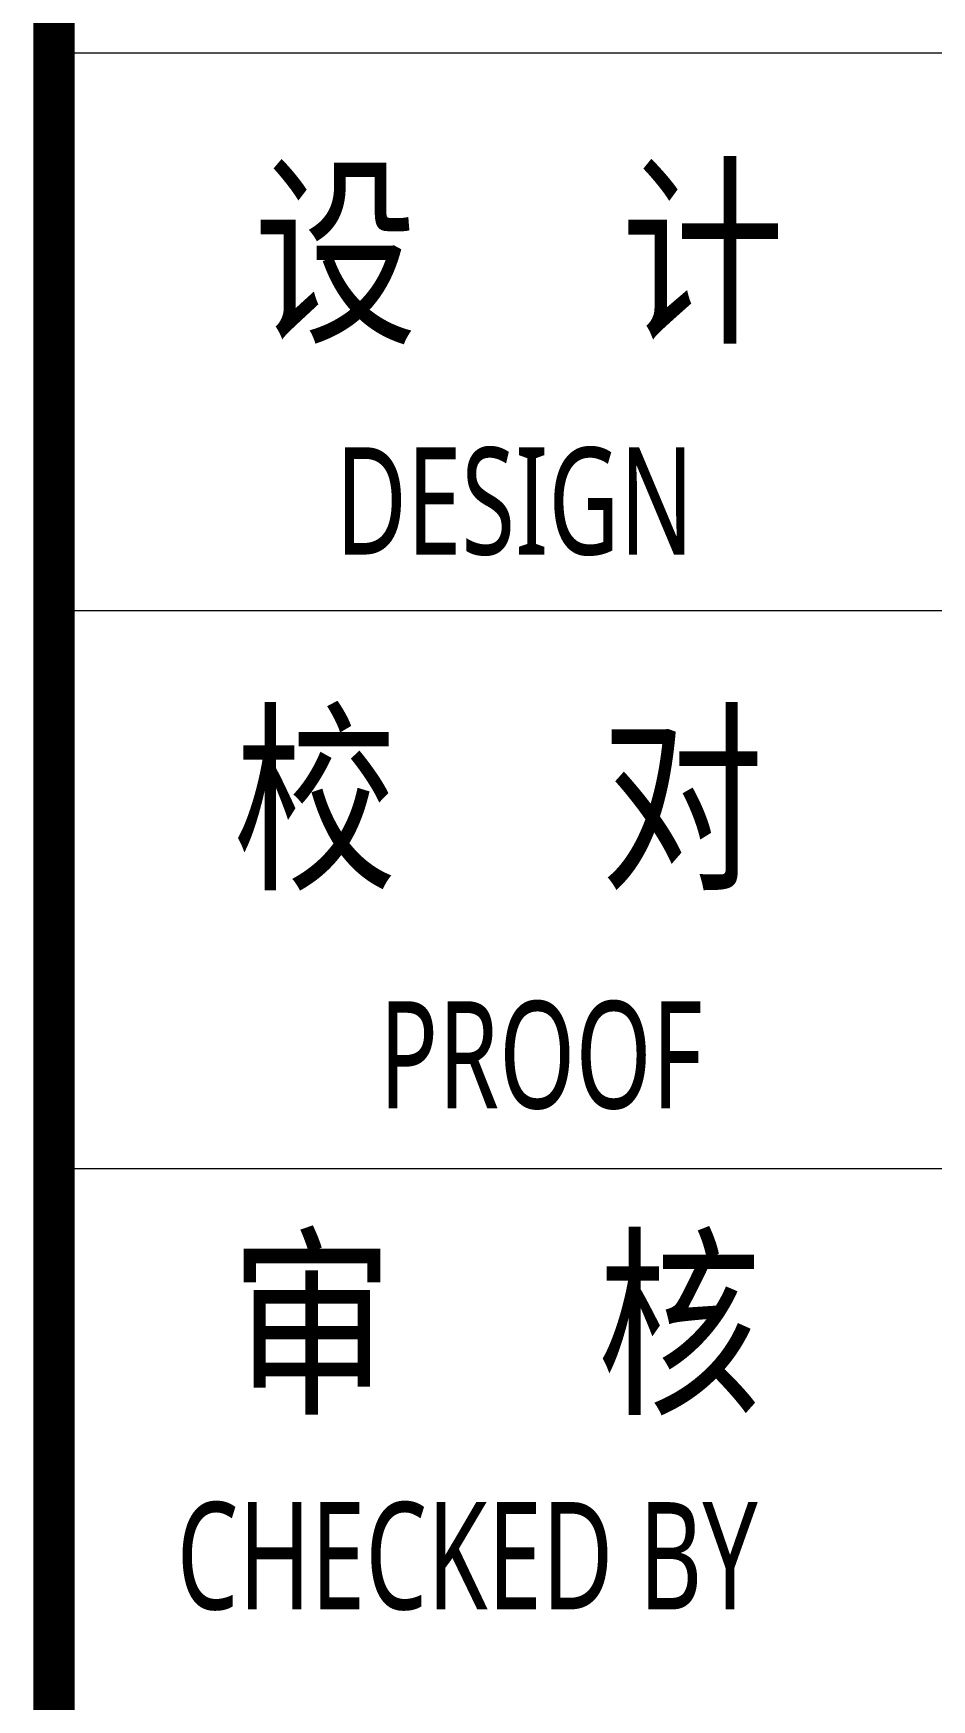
# Model space of a CAD drawing. Header units: inches. Extents: x -3272461 to -2504170, y 403793 to 1071042.
# Drawn here: x -2707302 to -2705208, y 916476 to 920360 of the extents above; entities that cross this region are included whole.
import ezdxf
from ezdxf.enums import TextEntityAlignment as Align

# ---------------------------------------------------------------- set-up
doc = ezdxf.new("R2010")
doc.units = ezdxf.units.IN
doc.header["$LTSCALE"] = 1000
doc.header["$MEASUREMENT"] = 0
doc.layers.get('0').update_dxf_attribs({"lineweight": 18})
doc.layers.add('0-TK', color=4, linetype='Continuous', lineweight=18)
doc.layers.add('PUB_TITLE', color=153, linetype='Continuous', lineweight=18)
doc.styles.add('-黑体', font='', dxfattribs={"width": 0.7})
doc.styles.get('-黑体').set_extended_font_data('微软雅黑')

msp = doc.modelspace()

# ---------------------------------------------------------------- linework, layer by layer
at = {"layer": '0-TK'}
msp.add_lwpolyline([(-2707253.8, 910130.6, 96, 96, 0), (-2707253.8, 950130.6, 96, 96, 0)], format="xyseb", dxfattribs=at)
at = {"layer": 'PUB_TITLE'}
for p, q in [((-2707253.8, 920314.7), (-2703044.3, 920314.7)), ((-2707253.8, 919014.7), (-2703044.3, 919014.7)), ((-2707253.8, 917714.7), (-2703044.3, 917714.7))]:
    msp.add_line(p, q, dxfattribs=at)

# ---------------------------------------------------------------- texts
at = {"style": '-黑体', "width": 0.7}
for s, p in [('DESIGN', (-2706597.3, 919270.3)), ('PROOF', (-2706496.1, 917979.3))]:
    msp.add_text(s, height=250, dxfattribs=at).set_placement(p, align=Align.MIDDLE_LEFT)
at = {"attachment_point": 4, "style": '-黑体'}
for s, insert, char_height, width in [('{\\W0.8;设     计}', (-2706788.4, 919830.3), 350, 1910.034), ('{\\W0.8;校     对}', (-2706836.4, 918556.5), 350, 1917.547), ('{\\W0.8;审     核}', (-2706843.5, 917333.2), 350, 1898.944), ('CHECKED BY', (-2706967.9, 916810), 250, 2109.391)]:
    msp.add_mtext(s, dxfattribs=dict(at, insert=insert, char_height=char_height, width=width))

doc.saveas('drawing.dxf')
